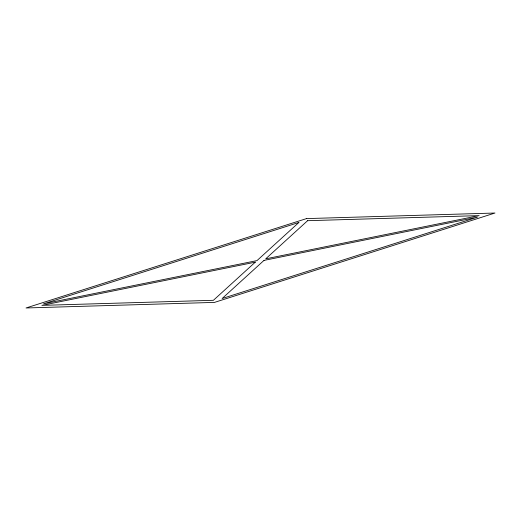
<?xml version="1.0" encoding="UTF-8"?>
<svg xmlns="http://www.w3.org/2000/svg" width="521" height="521" viewBox="0 0 521 521"><rect width="100%" height="100%" fill="white"/><g stroke="black" fill="none" stroke-linecap="round" stroke-linejoin="round"><path stroke-width="0.78" d="M255.283 262.161L213.395 300.304L41.895 305.371L255.283 262.161M298.885 222.467L256.996 260.604L43.608 303.808L298.885 222.467M264.004 260.396L222.115 298.533L477.392 217.192L264.004 260.396M307.605 220.696L265.717 258.839L479.105 215.629L307.605 220.696M306.524 218.599L26.05 307.97L214.476 302.401L494.95 213.03L306.524 218.599"/></g></svg>
